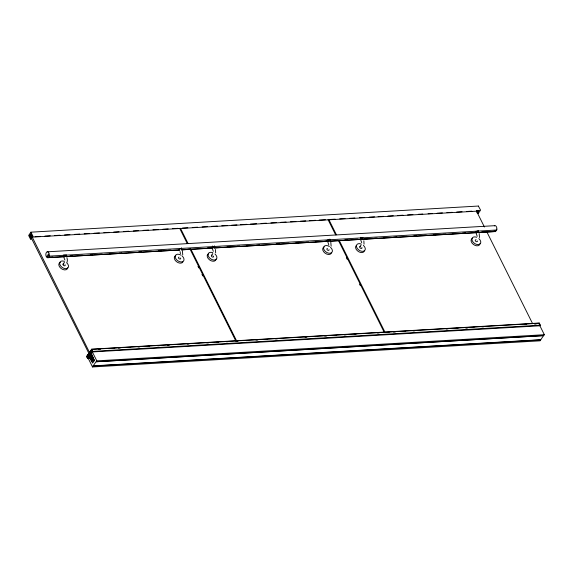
<?xml version="1.0" encoding="UTF-8"?>
<svg xmlns="http://www.w3.org/2000/svg" width="573" height="573" viewBox="0 0 573 573"><rect width="100%" height="100%" fill="white"/><g stroke="black" fill="none" stroke-linecap="round" stroke-linejoin="round"><path stroke-width="0.86" d="M92.303 360.281L30.125 235.582M92.941 359.364L30.942 234.5M48.533 254.842L49.171 256.145L496.727 230.002L496.605 229.121M93.141 365.954L92.518 366.964L88.077 358.053L89.488 356.85L92.604 363.067L94.488 360.489L91.415 354.1L92.776 351.313L91.709 349.172L539.257 323.029L540.332 325.178L539.902 325.786L92.353 351.944L96.801 360.854L96.157 361.771L543.705 335.628L544.35 334.711L539.909 325.801M540.69 339.818L543.605 335.606L96.056 361.749L93.163 365.875L540.719 339.732L540.067 340.82L92.518 366.964M215.656 252.865L215.477 249.47M364.034 244.198L363.855 240.803M182.751 254.892L182.415 250.859M331.137 246.225L330.793 242.193M479.515 237.559L479.178 233.526M67.127 262.176L67.392 259.877L66.912 257.599M328.157 239.851L327.577 241.147L328.823 244.986M363.053 237.809L362.258 239.199M181.362 249.384C182.021 247.207 177.981 249.728 179.714 249.978M181.362 249.398L181.476 247.78M29.997 235.768L30.892 234.493M47.38 256.403L47.165 256.711L46.929 256.231L48.533 253.939L48.555 254.727M64.491 255.408L64.276 255.716L64.04 255.229M64.477 255.837L64.591 255.429M63.051 264.182L64.427 262.212M91.709 349.172L89.675 352.073L93.12 358.992L92.138 360.51M89.352 356.556L86.666 356.693L86.903 356.356L87.497 357.33L86.981 356.248L88.178 354.544L88.715 355.589L88.249 354.436L88.7 353.792M89.775 352.28L90.219 351.621L90.813 352.596L90.29 351.521L91.494 349.809L92.031 350.862L91.802 349.365L539.365 323.236L539.379 324.11M92.038 360.489L88.6 353.598L86.573 356.499L87.64 358.648L88.07 358.039M92.117 359.908L92.754 358.992M212.877 246.741L212.662 247.049L212.418 246.562M212.862 247.171L212.977 246.762M211.43 255.515L212.812 253.545M359.815 246.848L361.191 244.879M478.67 212.504L477.954 210.398M479.737 210.979L476.364 210.907M478.025 211.222L478.799 212.798L478.183 213.392M476.743 231.764L476.858 231.349M539.358 323.222L539.53 324.798M478.391 206.094L480.539 210.033L480.088 210.964L32.188 237.122L30.992 234.135L30.491 235.066M212.776 247.006L214.123 246.662L213.872 247.865M328.279 240.266C329.539 238.612 330.077 241.842 330.163 239.729L329.855 239.113M361.162 238.339C361.635 237.38 363.425 238.117 362.437 238.97M65.494 256.532L66.289 255.143L65.981 254.527M212.612 247.135L212.082 247.894L213.321 251.325M328.114 240.388L327.09 241.376L326.782 240.76M360.997 238.468L360.46 239.228L361.699 242.658M30.885 232.187L28.65 235.453L30.734 239.6L31.25 238.934L29.61 235.646L30.892 233.813L32.532 237.1L33.012 236.327L30.921 232.18L478.476 206.036M65.673 256.303C64.197 252.65 63.345 258.344 64.935 259.992M214.058 247.636L214.667 246.476L214.359 245.86M211.595 248.123L212.533 247.035L212.354 245.982M212.877 248.03L212.103 247.994M361.262 239.364L360.489 239.328M35.06 236.678L40.425 236.37M44.887 236.105L50.245 235.797M54.714 235.532L60.072 235.224M64.541 234.959L69.899 234.644M74.368 234.386L79.726 234.071M84.195 233.813L89.553 233.498M94.022 233.24L99.38 232.925M103.849 232.667L109.207 232.351M113.676 232.086L119.034 231.779M123.503 231.513L128.861 231.206M133.33 230.94L138.687 230.625M143.157 230.367L148.514 230.052M152.977 229.794L158.341 229.479M162.804 229.221L168.168 228.906M172.631 228.648L177.995 228.333M182.458 228.075L187.822 227.76M192.284 227.495L197.649 227.187M202.111 226.922L207.469 226.614M211.938 226.349L217.296 226.034M221.765 225.776L227.123 225.461M231.592 225.203L236.95 224.888M240.524 224.68L246.777 224.315M250.351 224.107L256.604 223.742M261.073 223.484L266.431 223.169M270.9 222.904L276.258 222.596M280.727 222.331L286.085 222.023M290.554 221.758L295.912 221.443M300.374 221.185L305.738 220.87M309.313 220.662L315.565 220.297M319.14 220.089L325.392 219.724M328.966 219.516L335.219 219.151M339.682 218.886L345.046 218.578M349.509 218.313L354.866 218.005M359.335 217.74L364.693 217.432M369.162 217.167L374.52 216.852M378.094 216.644L383.459 216.336M387.921 216.071L393.286 215.756M397.748 215.498L403.106 215.183M407.575 214.925L412.932 214.61M418.297 214.295L422.759 214.037M428.124 213.722L432.586 213.464M437.056 213.199L442.413 212.891M446.883 212.626L452.24 212.318M456.71 212.053L462.067 211.745M466.537 211.48L471.894 211.165M477.044 212.382L478.863 212.225M477.015 212.898L478.799 212.798M47.215 251.819L494.771 225.683M327.162 240.245L328.952 240.137M50.274 257.17L52.967 257.012M60.05 256.597L62.794 256.439M69.942 256.016L72.764 255.852M79.769 255.443L82.591 255.279M90.491 254.82L92.425 254.706M99.573 254.29L102.252 254.133M109.4 253.71L112.086 253.56M119.077 253.151L121.913 252.98M128.904 252.571L131.747 252.406M138.723 251.998L141.574 251.834M148.55 251.425L151.401 251.261M158.377 250.852L161.235 250.688M168.383 250.272L171.062 250.115M187.858 249.133L190.537 248.976M197.685 248.56L200.808 248.374M207.512 247.98L210.241 247.823M217.339 247.407L220.254 247.242M227.166 246.834L230.081 246.662M236.993 246.261L239.915 246.089M246.82 245.688L249.742 245.516M256.647 245.115L259.569 244.943M266.474 244.542L269.403 244.37M276.301 243.969L279.23 243.797M286.128 243.389L289.064 243.217M295.947 242.816L298.891 242.644M305.774 242.243L308.725 242.071M315.601 241.67L318.552 241.498M324.805 241.133L329.002 240.889M335.255 240.524L338.034 240.359M344.896 239.958L347.761 239.793M354.909 239.378L357.767 239.206M364.736 238.798L367.415 238.647M374.563 238.225L377.242 238.067M383.824 237.688L387.069 237.494M393.658 237.115L396.896 236.921M403.485 236.534L406.723 236.348M413.871 235.933L416.55 235.775M423.698 235.36L426.376 235.202M433.525 234.787L436.203 234.629M442.807 234.242L446.03 234.056M452.634 233.669L455.857 233.476M462.468 233.089L465.684 232.903M472.295 232.516L475.504 232.33M481.764 231.965L485.331 231.757M492.479 231.342L495.158 231.184M48.089 257.635L64.169 256.697L48.103 257.671L47.48 256.425M181.555 249.842L212.454 248.037M214.245 247.93L328.093 241.312M329.933 241.176L361.642 239.328L329.496 241.233M362.859 239.256L476.879 232.595M478.326 232.509L495.638 231.499L495.344 230.919M181.204 249.892L212.468 248.066M214.259 247.966L327.706 241.34M362.874 239.285L495.652 231.528M98.742 349.265L100.533 349.165M108.569 348.692L110.36 348.592M118.396 348.119L120.18 348.012M128.223 347.546L130.007 347.439M138.05 346.973L139.833 346.866M147.877 346.4L149.66 346.293M157.704 345.82L159.487 345.72M167.531 345.247L169.314 345.147M177.358 344.674L179.141 344.574M187.185 344.101L188.968 344.001M197.012 343.528L198.795 343.42M206.832 342.955L208.622 342.847M216.658 342.382L218.449 342.274M226.485 341.809L228.276 341.701M236.312 341.229L238.103 341.128M246.139 340.656L247.93 340.555M255.966 340.083L257.757 339.982M265.793 339.51L267.584 339.402M275.62 338.937L277.404 338.829M305.065 337.239L306.884 337.11M314.892 336.659L316.711 336.537M324.719 336.086L326.538 335.964M334.546 335.513L336.365 335.391M344.373 334.94L346.192 334.811M354.2 334.367L355.983 334.26M377.457 332.992L379.247 332.884M387.255 332.433L389.074 332.311M393.508 332.068L395.327 331.946M403.335 331.495L405.154 331.373M413.154 330.922L414.981 330.8M446.209 328.995L448.029 328.866M456.036 328.415L457.856 328.293M465.863 327.842L467.683 327.72M472.116 327.477L473.935 327.355M481.943 326.904L483.762 326.782M524.825 324.404L526.644 324.275M534.652 323.824L536.471 323.702M112.931 348.556L114.715 348.448M455.965 328.522L457.748 328.415M465.792 327.949L467.575 327.842M524.753 324.504L526.537 324.397M534.58 323.931L536.364 323.824M90.29 351.521L540.332 325.178M92.905 351.464L90.205 351.672L90.885 353.025L92.274 351.041L91.594 349.688M86.981 356.248L88.765 356.148M88.693 356.248L86.888 356.406L87.562 357.76L88.958 355.776L88.278 354.422M87.64 358.648L89.424 358.548M96.801 360.854L544.35 334.711M93.155 366.047L540.711 339.904M476.478 232.645L476.005 232.337L477.273 231.177L477.997 231.256L478.126 232.051L478.24 230.446M539.522 324.476L539.823 324.898M91.651 361.234L89.367 356.972M92.289 362.458L94.23 359.751M477.868 210.355L478.827 212.275M476.428 210.986L484.414 227.001M486.806 231.807L532.324 323.086M477.545 231.12L477.818 231.671M476.528 231.148L475.748 232.574L475.167 232.094M475.984 232.581L477.202 236.32M362.05 237.867L362.322 238.418M360.739 237.315L360.918 238.368L359.959 239.421M328.852 219.609L336.437 234.823M339.23 240.424L384.741 331.703M328.05 219.652L335.635 234.866M338.428 240.474L384.34 332.555M346.357 257.664L347.159 259.261M359.536 284.086L360.331 285.683M329.167 239.786L329.439 240.338M328.472 240.015L328.601 240.911M213.665 246.533L213.944 247.085M180.466 228.276L188.051 243.489M190.845 249.09L236.756 341.171M179.664 228.319L187.249 243.532M190.043 249.14L235.954 341.221M197.979 266.33L198.774 267.928M201.968 274.338L202.77 275.935M180.782 248.453L181.054 249.004M179.764 248.481L178.984 249.9L178.404 249.427M65.286 255.2L65.558 255.751M63.975 254.648L63.854 256.26L63.209 256.79L62.901 256.174M91.508 353.913L93.607 358.447M30.398 235.195L29.832 236.083M29.997 235.854L31.279 238.418M539.043 323.666L539.3 324.196M180.044 251.568L180.438 253.653M88.729 353.477L88.836 354.071M329.067 249.606A1.232 0.809 35 0 1 328.279 250.372A1.232 0.809 35 0 1 326.939 249.384A1.232 0.809 35 0 1 327.491 248.446M331.559 252.371A4.942 3.237 35 0 1 325.113 253.18A4.942 3.237 35 0 1 324.218 246.956M330.485 247.271A4.942 3.237 35 0 1 330.249 253.252A4.942 3.237 35 0 1 323.544 248.31A4.942 3.237 35 0 1 329.446 246.505M361.864 247.429A1.232 0.809 35 0 1 361.255 248.46A1.232 0.809 35 0 1 359.794 247.378A1.232 0.809 35 0 1 360.653 246.54M364.442 250.444A4.942 3.237 35 0 1 358.533 251.619A4.942 3.237 35 0 1 356.327 245.473M363.368 245.351A4.942 3.237 35 0 1 363.461 251.268A4.942 3.237 35 0 1 356.578 247.049A4.942 3.237 35 0 1 361.191 244.019M213.478 256.095A1.232 0.809 35 0 1 212.87 257.127A1.232 0.809 35 0 1 211.408 256.045A1.232 0.809 35 0 1 212.275 255.207M216.064 259.111A4.942 3.237 35 0 1 209.618 259.92A4.942 3.237 35 0 1 208.722 253.696M214.99 254.018A4.942 3.237 35 0 1 215.076 259.934A4.942 3.237 35 0 1 208.192 255.716A4.942 3.237 35 0 1 212.812 252.686M180.595 258.022A1.232 0.809 35 0 1 180.072 259.046A1.232 0.809 35 0 1 178.597 258.137A1.232 0.809 35 0 1 179.113 257.112M182.937 261.875A4.942 3.237 35 0 1 176.233 261.438A4.942 3.237 35 0 1 175.832 255.615M182.099 255.938A4.942 3.237 35 0 1 181.87 261.918A4.942 3.237 35 0 1 175.166 256.976A4.942 3.237 35 0 1 181.061 255.171M65.1 264.762A1.232 0.809 35 0 1 64.663 265.779A1.232 0.809 35 0 1 63.195 265.048A1.232 0.809 35 0 1 63.374 263.902M63.617 263.859A1.232 0.809 35 0 1 63.89 263.874M67.678 267.777A4.942 3.237 35 0 1 61.232 268.587A4.942 3.237 35 0 1 60.337 262.362M66.604 262.685A4.942 3.237 35 0 1 66.697 268.594A4.942 3.237 35 0 1 59.814 264.382A4.942 3.237 35 0 1 64.427 261.352M477.452 240.939A1.232 0.809 35 0 1 476.564 241.691A1.232 0.809 35 0 1 475.268 240.553A1.232 0.809 35 0 1 476.149 239.793M479.938 243.704A4.942 3.237 35 0 1 473.499 244.513A4.942 3.237 35 0 1 472.596 238.289M478.863 238.604A4.942 3.237 35 0 1 478.956 244.521A4.942 3.237 35 0 1 472.073 240.302A4.942 3.237 35 0 1 476.693 237.272M494.184 231.041A2.994 1.74 86.7 0 0 495.502 231.607L496.798 229.752A2.994 1.74 86.7 0 0 496.268 226.5A2.994 1.74 86.7 0 0 494.341 225.891M49.249 255.887L47.946 257.743A2.994 1.74 86.7 0 1 45.833 254.691A2.994 1.74 86.7 0 1 47.824 251.855A2.994 1.74 86.7 0 1 49.249 255.887M179.406 249.971L65.952 256.597L179.421 250"/></g></svg>
